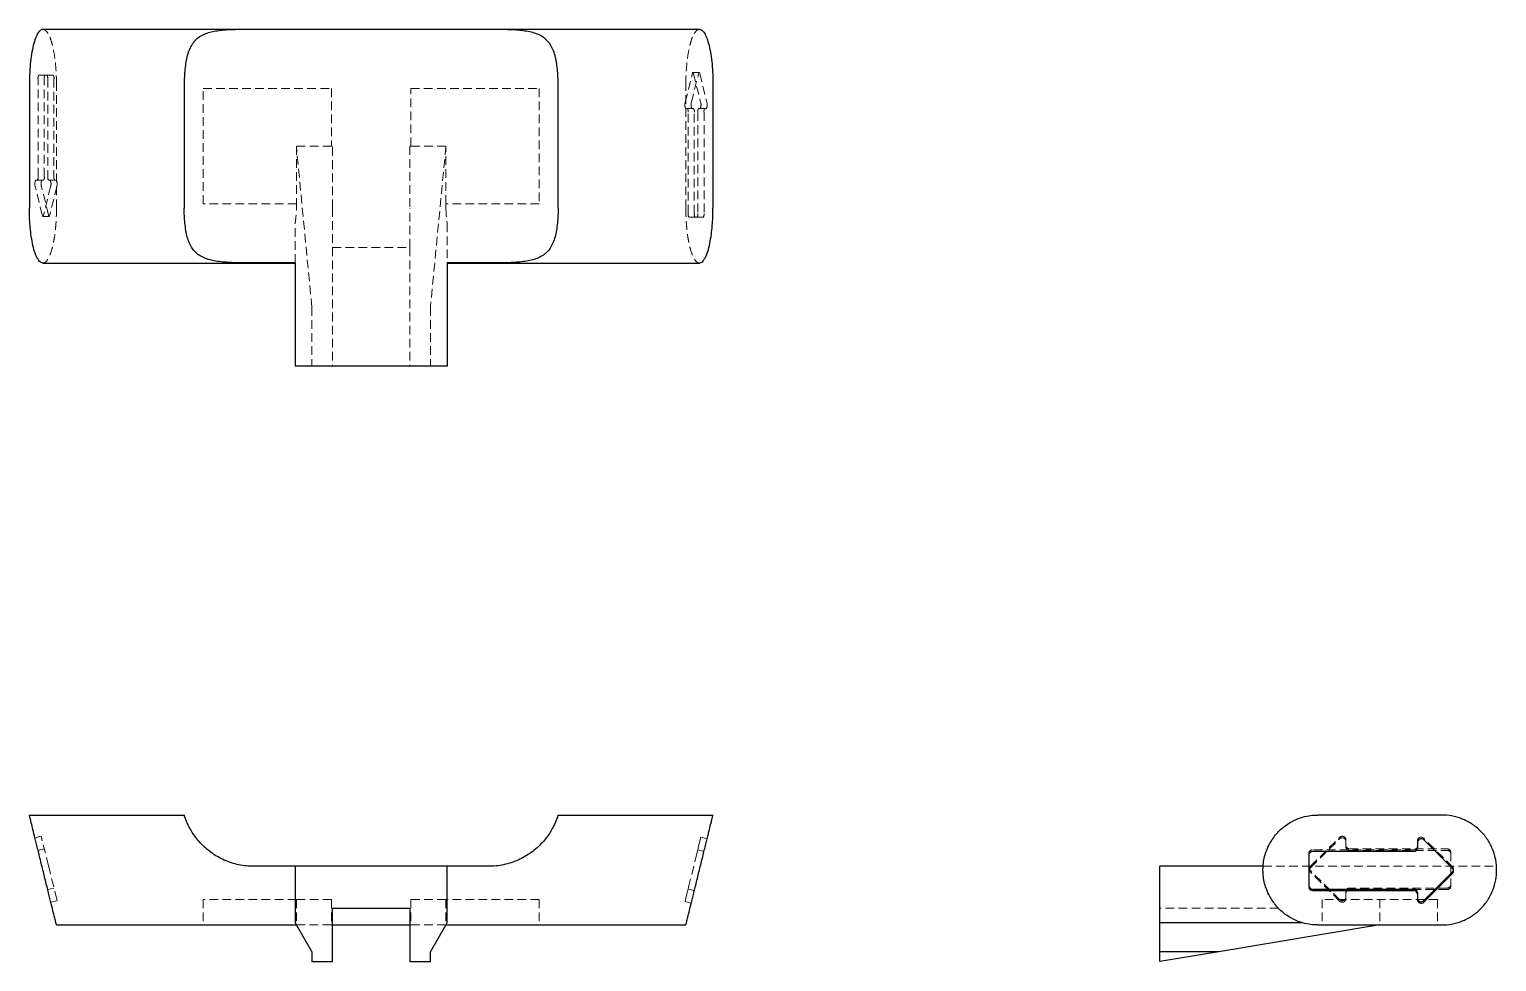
# Model space of a CAD drawing. Header units: millimetres. Extents: x 33 to 248, y 46 to 183.
import ezdxf

# ---------------------------------------------------------------- set-up
doc = ezdxf.new("R2010")
doc.units = ezdxf.units.MM
doc.linetypes.add('HIDDEN', pattern=[1.905, 1.27, -0.635])

msp = doc.modelspace()

# ---------------------------------------------------------------- linework, layer by layer
at = {"color": 7, "linetype": 'Continuous', "lineweight": 25}
for p, q in [((131.02, 182.63), (34.98, 182.63)), ((100.16, 182.61), (65.84, 182.61)), ((33, 174.59), (33, 156.49)), ((55.65, 174.59), (55.65, 156.49)), ((110.35, 156.49), (110.35, 174.59)), ((133, 174.59), (133, 156.49)), ((34.98, 148.45), (71.87, 148.45)), ((71.87, 148.47), (65.84, 148.47)), ((71.87, 148.47), (71.87, 133.37)), ((100.16, 148.47), (94.13, 148.47)), ((94.13, 148.47), (94.13, 133.37)), ((94.13, 148.45), (131.02, 148.45)), ((94.13, 133.37), (71.87, 133.37)), ((33, 67.72), (55.65, 67.72)), ((110.35, 67.72), (133, 67.72)), ((239.59, 67.72), (221.49, 67.72)), ((235.5, 62.4), (220.69, 62.4)), ((236.04, 63.73), (236.04, 62.92)), ((241.19, 59.9), (236.96, 64.09)), ((71.87, 60.22), (65.84, 60.22)), ((94.13, 60.22), (71.87, 60.22)), ((71.87, 60.22), (71.87, 51.96)), ((94.13, 51.96), (94.13, 60.22)), ((100.16, 60.22), (94.13, 60.22)), ((198.37, 51.96), (198.37, 60.22)), ((213.47, 60.22), (198.37, 60.22)), ((220.15, 61.88), (220.15, 57.19)), ((236.96, 55.2), (241.19, 59.4)), ((236.96, 54.98), (241.19, 59.17)), ((220.69, 56.9), (235.5, 56.9)), ((220.69, 56.67), (235.5, 56.67)), ((236.04, 56.38), (236.04, 56.15)), ((236.04, 56.15), (236.04, 55.34)), ((77.33, 46.28), (77.33, 54.08)), ((77.33, 54.08), (88.67, 54.08)), ((88.67, 54.08), (88.67, 46.28)), ((36.97, 51.64), (72.06, 51.64)), ((71.87, 51.96), (74.33, 47.71)), ((77.33, 51.64), (88.67, 51.64)), ((91.67, 47.71), (94.13, 51.96)), ((93.94, 51.64), (129.03, 51.64)), ((198.37, 47.71), (198.37, 51.96)), ((219.24, 51.96), (198.37, 51.96)), ((230.54, 51.64), (206.99, 47.71)), ((221.49, 51.64), (239.59, 51.64)), ((74.33, 47.71), (74.33, 46.28)), ((91.67, 46.28), (91.67, 47.71)), ((206.99, 47.71), (198.37, 47.71)), ((206.99, 47.71), (198.37, 46.28)), ((198.37, 46.28), (198.37, 47.71)), ((74.33, 46.28), (77.33, 46.28)), ((88.67, 46.28), (91.67, 46.28))]:
    msp.add_line(p, q, dxfattribs=at)
at = {"color": 7, "linetype": 'HIDDEN', "lineweight": 18}
for p, q in [((128.95, 171.96), (129.98, 176.19)), ((129.86, 171.96), (130.89, 176.19)), ((130.98, 176.34), (130.07, 176.34)), ((130.16, 176.19), (131.19, 171.96)), ((131.07, 176.19), (132.1, 171.96)), ((34.28, 161.12), (34.28, 175.39)), ((35.32, 175.93), (34.41, 175.93)), ((35.19, 161.12), (35.19, 175.39)), ((35.32, 175.93), (36.47, 175.93)), ((35.69, 175.39), (35.69, 161.12)), ((36.6, 175.39), (36.6, 161.12)), ((36.97, 156.49), (36.97, 174.59)), ((58.42, 173.99), (77.18, 173.99)), ((58.42, 157.1), (58.42, 173.99)), ((77.18, 173.99), (77.18, 165.54)), ((88.82, 173.99), (107.58, 173.99)), ((88.82, 165.54), (88.82, 173.99)), ((107.58, 173.99), (107.58, 157.1)), ((129.03, 156.49), (129.03, 174.59)), ((129.23, 171.04), (129.04, 171.04)), ((129.23, 171.04), (130.15, 171.04)), ((129.36, 155.69), (129.36, 170.5)), ((130.27, 155.69), (130.27, 170.5)), ((130.78, 170.5), (130.78, 155.69)), ((131.1, 171.04), (130.9, 171.04)), ((131.1, 171.04), (132.01, 171.04)), ((131.69, 170.5), (131.69, 155.69)), ((72.06, 165.54), (72.06, 157.1)), ((77.18, 165.54), (72.06, 165.54)), ((74.33, 141.99), (72.06, 165.54)), ((77.18, 165.54), (77.33, 165.54)), ((77.33, 156.49), (77.33, 165.54)), ((88.67, 165.54), (88.67, 156.49)), ((88.67, 165.54), (88.82, 165.54)), ((93.94, 165.54), (88.82, 165.54)), ((93.94, 165.54), (91.67, 141.99)), ((93.94, 157.1), (93.94, 165.54)), ((34.89, 155.44), (33.86, 159.66)), ((34.86, 160.58), (33.95, 160.58)), ((35.81, 155.44), (34.77, 159.66)), ((34.86, 160.58), (35.06, 160.58)), ((36.11, 159.66), (35.07, 155.44)), ((36.73, 160.58), (35.82, 160.58)), ((37.02, 159.66), (35.98, 155.44)), ((36.73, 160.58), (36.93, 160.58)), ((72.06, 157.1), (58.42, 157.1)), ((72.06, 157.1), (72.06, 156.49)), ((107.58, 157.1), (93.94, 157.1)), ((93.94, 156.49), (93.94, 157.1)), ((34.98, 155.28), (35.89, 155.28)), ((77.33, 156.49), (77.33, 150.72)), ((88.67, 150.72), (88.67, 156.49)), ((130.65, 155.15), (129.49, 155.15)), ((130.65, 155.15), (131.56, 155.15)), ((71.87, 148.47), (71.87, 154.24)), ((94.13, 154.24), (94.13, 148.47)), ((77.33, 150.72), (88.67, 150.72)), ((77.33, 150.72), (77.33, 133.37)), ((88.67, 150.72), (88.67, 133.37)), ((74.33, 141.99), (74.33, 133.37)), ((91.67, 141.99), (91.67, 133.37)), ((34.73, 64.62), (33.82, 64.39)), ((34.77, 64.46), (34.73, 64.62)), ((35.81, 60.27), (34.77, 64.46)), ((131.23, 64.47), (131.1, 63.95)), ((132.14, 64.25), (131.23, 64.47)), ((220.44, 60.27), (224.66, 64.46)), ((35.19, 62.77), (34.28, 62.54)), ((130.78, 62.62), (130.65, 62.1)), ((130.9, 63.14), (130.78, 62.62)), ((130.78, 62.62), (131.69, 62.4)), ((131.1, 63.95), (130.9, 63.14)), ((220.44, 60.05), (224.66, 64.24)), ((235.5, 62.62), (220.69, 62.62)), ((225.58, 64.1), (225.58, 63.29)), ((225.58, 63.29), (225.58, 63.06)), ((226.12, 62.77), (240.39, 62.77)), ((226.12, 62.54), (240.39, 62.54)), ((236.04, 63.95), (236.04, 63.73)), ((241.19, 60.12), (236.96, 64.32)), ((240.93, 62.25), (240.93, 57.56)), ((35.98, 59.54), (35.81, 60.27)), ((130.65, 62.1), (129.49, 57.42)), ((213.47, 60.22), (247.61, 60.22)), ((220.15, 62.1), (220.15, 61.88)), ((37.02, 55.35), (35.98, 59.54)), ((220.28, 59.91), (220.28, 59.68)), ((224.66, 55.35), (220.44, 59.54)), ((224.66, 55.13), (220.44, 59.32)), ((241.34, 59.54), (241.34, 59.76)), ((36.6, 57.04), (35.69, 56.82)), ((129.23, 56.38), (129.04, 55.57)), ((129.36, 56.9), (129.23, 56.38)), ((129.49, 57.42), (129.36, 56.9)), ((129.36, 56.9), (130.27, 56.67)), ((225.58, 56.52), (225.58, 55.71)), ((240.39, 57.04), (226.12, 57.04)), ((240.39, 56.82), (226.12, 56.82)), ((240.93, 57.56), (240.93, 57.34)), ((36.15, 54.97), (37.06, 55.19)), ((37.06, 55.19), (37.02, 55.35)), ((72.06, 55.39), (58.42, 55.39)), ((58.42, 55.39), (58.42, 51.64)), ((72.06, 55.39), (72.06, 51.64)), ((77.18, 55.39), (72.06, 55.39)), ((77.18, 55.39), (77.18, 51.64)), ((88.82, 55.39), (88.82, 51.64)), ((93.94, 55.39), (88.82, 55.39)), ((107.58, 55.39), (93.94, 55.39)), ((93.94, 55.39), (93.94, 51.64)), ((107.58, 55.39), (107.58, 51.64)), ((129.04, 55.57), (128.91, 55.05)), ((128.91, 55.05), (129.82, 54.82)), ((215.72, 54.08), (198.37, 54.08)), ((238.99, 55.39), (222.1, 55.39)), ((222.1, 55.39), (222.1, 51.64)), ((225.58, 55.71), (225.58, 55.49)), ((230.54, 55.39), (230.54, 51.64)), ((238.99, 55.39), (238.99, 51.64)), ((72.06, 51.64), (77.18, 51.64)), ((77.18, 51.64), (77.33, 51.64)), ((88.67, 51.64), (88.82, 51.64)), ((93.94, 51.64), (88.82, 51.64))]:
    msp.add_line(p, q, dxfattribs=at)
at = {"color": 7, "linetype": 'HIDDEN', "lineweight": 18, "flags": 128}
for points in [[(129.98, 176.19), (130, 176.25), (130.02, 176.3), (130.04, 176.33), (130.07, 176.34), (130.09, 176.33), (130.12, 176.3), (130.14, 176.25), (130.16, 176.19)], [(130.89, 176.19), (130.91, 176.25), (130.93, 176.3), (130.96, 176.33), (130.98, 176.34), (131, 176.33), (131.03, 176.3), (131.05, 176.25), (131.07, 176.19)], [(35.07, 155.44), (35.05, 155.37), (35.03, 155.32), (35.01, 155.29), (34.98, 155.28), (34.96, 155.29), (34.94, 155.32), (34.91, 155.37), (34.89, 155.44)], [(35.98, 155.44), (35.97, 155.37), (35.94, 155.32), (35.92, 155.29), (35.89, 155.28), (35.87, 155.29), (35.85, 155.32), (35.82, 155.37), (35.81, 155.44)]]:
    msp.add_lwpolyline(points, dxfattribs=at)
at = {"color": 7, "linetype": 'HIDDEN', "lineweight": 18}
for centre, radius, start, end in [((34.93, 175.52), 0.668, 142.1617, 190.9023), ((35.84, 175.52), 0.668, 142.1617, 190.9023), ((35.03, 175.52), 0.668, 349.0977, 37.8383), ((35.95, 175.52), 0.668, 349.0977, 37.8383), ((130.02, 171.6), 1.14, 161.5984, 209.5696), ((130.93, 171.6), 1.14, 161.5984, 209.5696), ((130.11, 171.6), 1.14, 330.4304, 18.4016), ((131.03, 171.6), 1.14, 330.4304, 18.4016), ((128.71, 170.63), 0.668, 349.0977, 37.8383), ((129.62, 170.63), 0.668, 349.0977, 37.8383), ((131.43, 170.63), 0.668, 142.1617, 190.9023), ((132.34, 170.63), 0.668, 142.1617, 190.9023), ((33.62, 160.99), 0.668, 322.1617, 10.9023), ((34.53, 160.99), 0.668, 322.1617, 10.9023), ((36.35, 160.99), 0.668, 169.0977, 217.8383), ((37.26, 160.99), 0.668, 169.0977, 217.8383), ((34.94, 160.02), 1.14, 150.4304, 198.4016), ((35.85, 160.02), 1.14, 150.4304, 198.4016), ((35.03, 160.02), 1.14, 341.5984, 29.5696), ((35.94, 160.02), 1.14, 341.5984, 29.5696), ((130.02, 155.56), 0.668, 169.0977, 217.8383), ((130.93, 155.56), 0.668, 169.0977, 217.8383), ((130.12, 155.56), 0.668, 322.1617, 10.9023), ((131.03, 155.56), 0.668, 322.1617, 10.9023), ((225.05, 64.08), 0.538, 1.5798, 135.1773), ((225.05, 63.86), 0.538, 1.5798, 135.1773), ((236.58, 63.94), 0.538, 44.8227, 178.4202), ((220.68, 62.09), 0.529, 89.1666, 179.1416), ((226.11, 63.3), 0.529, 180.8584, 270.8334), ((226.11, 63.07), 0.529, 180.8584, 270.8334), ((235.51, 63.15), 0.529, 269.1666, 359.1416), ((240.4, 62.24), 0.529, 0.8584, 90.8334), ((240.4, 62.02), 0.529, 0.8584, 90.8334), ((220.79, 59.91), 0.51, 134.4497, 225.5503), ((240.83, 59.76), 0.511, 347.3025, 45.5544), ((220.79, 59.68), 0.51, 134.4497, 225.5503), ((226.11, 56.51), 0.529, 89.1666, 179.1416), ((226.11, 56.29), 0.529, 89.1666, 179.1416), ((240.4, 57.57), 0.529, 269.1666, 359.1416), ((240.4, 57.35), 0.529, 269.1666, 359.1416), ((225.05, 55.73), 0.538, 224.8227, 358.4202), ((225.05, 55.5), 0.538, 224.8227, 358.4202)]:
    msp.add_arc(centre, radius, start, end, dxfattribs=at)
at = {"color": 7, "linetype": 'Continuous', "lineweight": 25}
for centre, radius, start, end in [((220.68, 61.87), 0.529, 89.1666, 179.1416), ((235.51, 62.93), 0.529, 269.1666, 359.1416), ((236.58, 63.71), 0.538, 44.8227, 178.4202), ((240.83, 59.54), 0.51, 314.4497, 45.5503), ((240.82, 59.76), 0.516, 314.6159, 347.0765), ((220.68, 57.43), 0.529, 180.8584, 270.8334), ((220.68, 57.2), 0.529, 180.8584, 270.8334), ((235.51, 56.37), 0.529, 0.8584, 90.8334), ((235.51, 56.14), 0.529, 0.8584, 90.8334), ((236.58, 55.58), 0.538, 181.5798, 315.1773), ((236.58, 55.36), 0.538, 181.5798, 315.1773)]:
    msp.add_arc(centre, radius, start, end, dxfattribs=at)
for points, knots in [([(34.98, 182.63), (34.87, 182.63), (34.75, 182.59), (34.5, 182.4), (34.38, 182.26), (34.13, 181.87), (34.01, 181.62), (33.78, 181.02), (33.68, 180.67), (33.48, 179.88), (33.4, 179.45), (33.25, 178.53), (33.19, 178.04), (33.09, 177.05), (33.06, 176.55), (33.01, 175.55), (33, 175.06), (33, 174.59)], [0, 0, 0, 0, 0.125, 0.125, 0.25, 0.25, 0.375, 0.375, 0.5, 0.5, 0.625, 0.625, 0.75, 0.75, 0.875, 0.875, 1, 1, 1, 1]), ([(65.84, 182.61), (65.09, 182.61), (64.35, 182.61), (63.27, 182.59), (62.92, 182.58), (62.21, 182.55), (61.86, 182.53), (60.83, 182.44), (60.2, 182.36), (59.31, 182.15), (59.03, 182.06), (58.49, 181.85), (58.24, 181.73), (57.77, 181.44), (57.56, 181.28), (57.16, 180.9), (56.98, 180.69), (56.67, 180.23), (56.54, 179.98), (56.3, 179.43), (56.19, 179.13), (56.02, 178.51), (55.95, 178.19), (55.84, 177.51), (55.79, 177.16), (55.72, 176.44), (55.7, 176.08), (55.66, 175.34), (55.65, 174.97), (55.65, 174.59)], [0, 0, 0, 0, 0.125, 0.125, 0.1875, 0.1875, 0.25, 0.25, 0.375, 0.375, 0.4375, 0.4375, 0.5, 0.5, 0.5625, 0.5625, 0.625, 0.625, 0.6875, 0.6875, 0.75, 0.75, 0.8125, 0.8125, 0.875, 0.875, 0.9375, 0.9375, 1, 1, 1, 1]), ([(110.35, 174.59), (110.35, 175.34), (110.32, 176.07), (110.21, 177.15), (110.16, 177.5), (110.05, 178.17), (109.98, 178.49), (109.81, 179.11), (109.71, 179.41), (109.47, 179.96), (109.34, 180.21), (109.03, 180.67), (108.85, 180.88), (108.46, 181.26), (108.25, 181.43), (107.79, 181.72), (107.53, 181.84), (107, 182.05), (106.72, 182.14), (105.83, 182.35), (105.18, 182.44), (104.16, 182.53), (103.82, 182.55), (103.11, 182.58), (102.74, 182.59), (101.65, 182.61), (100.91, 182.61), (100.16, 182.61)], [0, 0, 0, 0, 0.125, 0.125, 0.1875, 0.1875, 0.25, 0.25, 0.3125, 0.3125, 0.375, 0.375, 0.4375, 0.4375, 0.5, 0.5, 0.5625, 0.5625, 0.625, 0.625, 0.75, 0.75, 0.8125, 0.8125, 0.875, 0.875, 1, 1, 1, 1]), ([(131.02, 182.63), (131.13, 182.63), (131.25, 182.59), (131.5, 182.4), (131.62, 182.26), (131.87, 181.87), (131.99, 181.62), (132.22, 181.02), (132.32, 180.67), (132.52, 179.88), (132.6, 179.45), (132.75, 178.53), (132.81, 178.04), (132.91, 177.05), (132.94, 176.55), (132.99, 175.55), (133, 175.06), (133, 174.59)], [0, 0, 0, 0, 0.125, 0.125, 0.25, 0.25, 0.375, 0.375, 0.5, 0.5, 0.625, 0.625, 0.75, 0.75, 0.875, 0.875, 1, 1, 1, 1]), ([(34.98, 148.45), (34.82, 148.45), (34.65, 148.53), (34.34, 148.86), (34.19, 149.1), (33.91, 149.69), (33.79, 150.05), (33.57, 150.82), (33.48, 151.24), (33.32, 152.1), (33.25, 152.53), (33.15, 153.4), (33.11, 153.83), (33.02, 155.06), (33, 155.82), (33, 156.49)], [0, 0, 0, 0, 0.125, 0.125, 0.25, 0.25, 0.375, 0.375, 0.5, 0.5, 0.625, 0.625, 0.75, 0.75, 1, 1, 1, 1]), ([(65.84, 148.47), (65.09, 148.47), (64.35, 148.47), (63.27, 148.49), (62.92, 148.5), (62.21, 148.53), (61.86, 148.55), (60.83, 148.64), (60.2, 148.72), (59.31, 148.93), (59.03, 149.02), (58.49, 149.23), (58.24, 149.35), (57.77, 149.64), (57.56, 149.8), (57.16, 150.18), (56.98, 150.39), (56.67, 150.85), (56.54, 151.11), (56.3, 151.65), (56.19, 151.95), (56.02, 152.57), (55.95, 152.89), (55.84, 153.57), (55.79, 153.92), (55.72, 154.64), (55.7, 155), (55.66, 155.74), (55.65, 156.11), (55.65, 156.49)], [0, 0, 0, 0, 0.125, 0.125, 0.1875, 0.1875, 0.25, 0.25, 0.375, 0.375, 0.4375, 0.4375, 0.5, 0.5, 0.5625, 0.5625, 0.625, 0.625, 0.6875, 0.6875, 0.75, 0.75, 0.8125, 0.8125, 0.875, 0.875, 0.9375, 0.9375, 1, 1, 1, 1]), ([(110.35, 156.49), (110.35, 155.74), (110.32, 155.01), (110.21, 153.93), (110.16, 153.58), (110.05, 152.91), (109.98, 152.59), (109.81, 151.97), (109.71, 151.67), (109.47, 151.12), (109.34, 150.87), (109.03, 150.41), (108.85, 150.2), (108.46, 149.82), (108.25, 149.65), (107.79, 149.37), (107.53, 149.24), (107, 149.03), (106.72, 148.94), (105.83, 148.73), (105.18, 148.64), (104.16, 148.55), (103.82, 148.53), (103.11, 148.5), (102.74, 148.49), (101.65, 148.47), (100.91, 148.47), (100.16, 148.47)], [0, 0, 0, 0, 0.125, 0.125, 0.1875, 0.1875, 0.25, 0.25, 0.3125, 0.3125, 0.375, 0.375, 0.4375, 0.4375, 0.5, 0.5, 0.5625, 0.5625, 0.625, 0.625, 0.75, 0.75, 0.8125, 0.8125, 0.875, 0.875, 1, 1, 1, 1]), ([(131.02, 148.45), (131.18, 148.45), (131.35, 148.53), (131.66, 148.86), (131.81, 149.1), (132.09, 149.69), (132.21, 150.05), (132.43, 150.82), (132.52, 151.24), (132.68, 152.1), (132.75, 152.53), (132.85, 153.4), (132.89, 153.83), (132.98, 155.06), (133, 155.82), (133, 156.49)], [0, 0, 0, 0, 0.125, 0.125, 0.25, 0.25, 0.375, 0.375, 0.5, 0.5, 0.625, 0.625, 0.75, 0.75, 1, 1, 1, 1]), ([(36.97, 51.64), (36.97, 51.64), (36.95, 51.72), (36.86, 52.08), (36.82, 52.24), (36.72, 52.66), (36.65, 52.92), (36.49, 53.57), (36.4, 53.95), (36.18, 54.84), (36.05, 55.34), (35.78, 56.45), (35.63, 57.06), (35.31, 58.34), (35.15, 59.01), (34.82, 60.35), (34.65, 61.02), (34.34, 62.3), (34.19, 62.91), (33.91, 64.02), (33.79, 64.53), (33.57, 65.41), (33.48, 65.79), (33.32, 66.44), (33.25, 66.7), (33.15, 67.12), (33.11, 67.28), (33.02, 67.64), (33, 67.72), (33, 67.72)], [0, 0, 0, 0, 0.125, 0.125, 0.1875, 0.1875, 0.25, 0.25, 0.3125, 0.3125, 0.375, 0.375, 0.4375, 0.4375, 0.5, 0.5, 0.5625, 0.5625, 0.625, 0.625, 0.6875, 0.6875, 0.75, 0.75, 0.8125, 0.8125, 0.875, 0.875, 1, 1, 1, 1]), ([(65.84, 60.22), (65.09, 60.22), (64.35, 60.3), (63.27, 60.52), (62.92, 60.62), (62.21, 60.85), (61.86, 60.98), (60.83, 61.44), (60.2, 61.8), (59.31, 62.44), (59.03, 62.67), (58.49, 63.15), (58.24, 63.4), (57.77, 63.9), (57.56, 64.16), (57.16, 64.68), (56.98, 64.93), (56.67, 65.43), (56.54, 65.66), (56.3, 66.11), (56.19, 66.33), (56.02, 66.71), (55.95, 66.88), (55.84, 67.18), (55.79, 67.31), (55.72, 67.52), (55.7, 67.59), (55.66, 67.7), (55.65, 67.72), (55.65, 67.72)], [0, 0, 0, 0, 0.125, 0.125, 0.1875, 0.1875, 0.25, 0.25, 0.375, 0.375, 0.4375, 0.4375, 0.5, 0.5, 0.5625, 0.5625, 0.625, 0.625, 0.6875, 0.6875, 0.75, 0.75, 0.8125, 0.8125, 0.875, 0.875, 0.9375, 0.9375, 1, 1, 1, 1]), ([(110.35, 67.72), (110.35, 67.72), (110.32, 67.62), (110.21, 67.31), (110.16, 67.19), (110.05, 66.89), (109.98, 66.72), (109.81, 66.34), (109.71, 66.13), (109.47, 65.68), (109.34, 65.44), (109.03, 64.95), (108.85, 64.7), (108.46, 64.18), (108.25, 63.93), (107.79, 63.42), (107.53, 63.17), (107, 62.69), (106.72, 62.46), (105.83, 61.82), (105.18, 61.44), (104.16, 60.99), (103.82, 60.86), (103.11, 60.63), (102.74, 60.53), (101.65, 60.3), (100.91, 60.22), (100.16, 60.22)], [0, 0, 0, 0, 0.125, 0.125, 0.1875, 0.1875, 0.25, 0.25, 0.3125, 0.3125, 0.375, 0.375, 0.4375, 0.4375, 0.5, 0.5, 0.5625, 0.5625, 0.625, 0.625, 0.75, 0.75, 0.8125, 0.8125, 0.875, 0.875, 1, 1, 1, 1]), ([(129.03, 51.64), (129.03, 51.64), (129.05, 51.72), (129.14, 52.08), (129.18, 52.24), (129.28, 52.66), (129.35, 52.92), (129.51, 53.57), (129.6, 53.95), (129.82, 54.84), (129.95, 55.34), (130.22, 56.45), (130.37, 57.06), (130.69, 58.34), (130.85, 59.01), (131.18, 60.35), (131.35, 61.02), (131.66, 62.3), (131.81, 62.91), (132.09, 64.02), (132.21, 64.53), (132.43, 65.41), (132.52, 65.79), (132.68, 66.44), (132.75, 66.7), (132.85, 67.12), (132.89, 67.28), (132.98, 67.64), (133, 67.72), (133, 67.72)], [0, 0, 0, 0, 0.125, 0.125, 0.1875, 0.1875, 0.25, 0.25, 0.3125, 0.3125, 0.375, 0.375, 0.4375, 0.4375, 0.5, 0.5, 0.5625, 0.5625, 0.625, 0.625, 0.6875, 0.6875, 0.75, 0.75, 0.8125, 0.8125, 0.875, 0.875, 1, 1, 1, 1]), ([(221.49, 51.64), (220.82, 51.64), (220.06, 51.72), (218.83, 52.08), (218.4, 52.24), (217.53, 52.66), (217.1, 52.92), (216.24, 53.57), (215.82, 53.95), (215.05, 54.84), (214.69, 55.34), (214.1, 56.45), (213.86, 57.06), (213.53, 58.34), (213.45, 59.01), (213.45, 60.35), (213.53, 61.02), (213.86, 62.3), (214.1, 62.91), (214.69, 64.02), (215.05, 64.53), (215.82, 65.41), (216.24, 65.79), (217.1, 66.44), (217.53, 66.7), (218.4, 67.12), (218.83, 67.28), (220.06, 67.64), (220.82, 67.72), (221.49, 67.72)], [0, 0, 0, 0, 0.125, 0.125, 0.1875, 0.1875, 0.25, 0.25, 0.3125, 0.3125, 0.375, 0.375, 0.4375, 0.4375, 0.5, 0.5, 0.5625, 0.5625, 0.625, 0.625, 0.6875, 0.6875, 0.75, 0.75, 0.8125, 0.8125, 0.875, 0.875, 1, 1, 1, 1]), ([(247.63, 59.68), (247.63, 60.15), (247.59, 60.65), (247.4, 61.64), (247.26, 62.15), (246.87, 63.14), (246.62, 63.62), (246.02, 64.54), (245.67, 64.98), (244.88, 65.76), (244.45, 66.11), (243.53, 66.71), (243.04, 66.96), (242.05, 67.36), (241.55, 67.5), (240.55, 67.68), (240.06, 67.72), (239.59, 67.72)], [0, 0, 0, 0, 0.125, 0.125, 0.25, 0.25, 0.375, 0.375, 0.5, 0.5, 0.625, 0.625, 0.75, 0.75, 0.875, 0.875, 1, 1, 1, 1]), ([(239.59, 51.64), (240.06, 51.64), (240.55, 51.68), (241.55, 51.86), (242.05, 52.01), (243.04, 52.4), (243.53, 52.65), (244.45, 53.25), (244.88, 53.6), (245.67, 54.39), (246.02, 54.82), (246.62, 55.74), (246.87, 56.23), (247.26, 57.22), (247.4, 57.72), (247.59, 58.72), (247.63, 59.21), (247.63, 59.68)], [0, 0, 0, 0, 0.125, 0.125, 0.25, 0.25, 0.375, 0.375, 0.5, 0.5, 0.625, 0.625, 0.75, 0.75, 0.875, 0.875, 1, 1, 1, 1])]:
    msp.add_open_spline(points, degree=3, knots=knots, dxfattribs=at)
at = {"color": 7, "linetype": 'HIDDEN', "lineweight": 18}
for points, knots in [([(36.97, 174.59), (36.97, 175.06), (36.96, 175.55), (36.91, 176.55), (36.88, 177.05), (36.78, 178.04), (36.72, 178.53), (36.57, 179.45), (36.48, 179.88), (36.29, 180.67), (36.18, 181.02), (35.96, 181.62), (35.84, 181.87), (35.59, 182.26), (35.47, 182.4), (35.22, 182.59), (35.1, 182.63), (34.98, 182.63)], [0, 0, 0, 0, 0.125, 0.125, 0.25, 0.25, 0.375, 0.375, 0.5, 0.5, 0.625, 0.625, 0.75, 0.75, 0.875, 0.875, 1, 1, 1, 1]), ([(129.03, 174.59), (129.03, 175.06), (129.04, 175.55), (129.09, 176.55), (129.12, 177.05), (129.22, 178.04), (129.28, 178.53), (129.43, 179.45), (129.52, 179.88), (129.71, 180.67), (129.82, 181.02), (130.04, 181.62), (130.16, 181.87), (130.41, 182.26), (130.53, 182.4), (130.78, 182.59), (130.9, 182.63), (131.02, 182.63)], [0, 0, 0, 0, 0.125, 0.125, 0.25, 0.25, 0.375, 0.375, 0.5, 0.5, 0.625, 0.625, 0.75, 0.75, 0.875, 0.875, 1, 1, 1, 1]), ([(36.97, 156.49), (36.97, 155.82), (36.95, 155.06), (36.86, 153.83), (36.82, 153.4), (36.72, 152.53), (36.65, 152.1), (36.49, 151.24), (36.4, 150.82), (36.18, 150.05), (36.05, 149.69), (35.78, 149.1), (35.63, 148.86), (35.31, 148.53), (35.15, 148.45), (34.98, 148.45)], [0, 0, 0, 0, 0.25, 0.25, 0.375, 0.375, 0.5, 0.5, 0.625, 0.625, 0.75, 0.75, 0.875, 0.875, 1, 1, 1, 1]), ([(129.03, 156.49), (129.03, 155.82), (129.05, 155.06), (129.14, 153.83), (129.18, 153.4), (129.28, 152.53), (129.35, 152.1), (129.51, 151.24), (129.6, 150.82), (129.82, 150.05), (129.95, 149.69), (130.22, 149.1), (130.37, 148.86), (130.69, 148.53), (130.85, 148.45), (131.02, 148.45)], [0, 0, 0, 0, 0.25, 0.25, 0.375, 0.375, 0.5, 0.5, 0.625, 0.625, 0.75, 0.75, 0.875, 0.875, 1, 1, 1, 1])]:
    msp.add_open_spline(points, degree=3, knots=knots, dxfattribs=at)
for points in [[(71.87, 154.24), (72, 154.97), (72.06, 155.73), (72.06, 156.49)], [(93.94, 156.49), (93.94, 155.73), (94, 154.97), (94.13, 154.24)]]:
    msp.add_open_spline(points, degree=3, dxfattribs=at)

doc.saveas('drawing.dxf')
